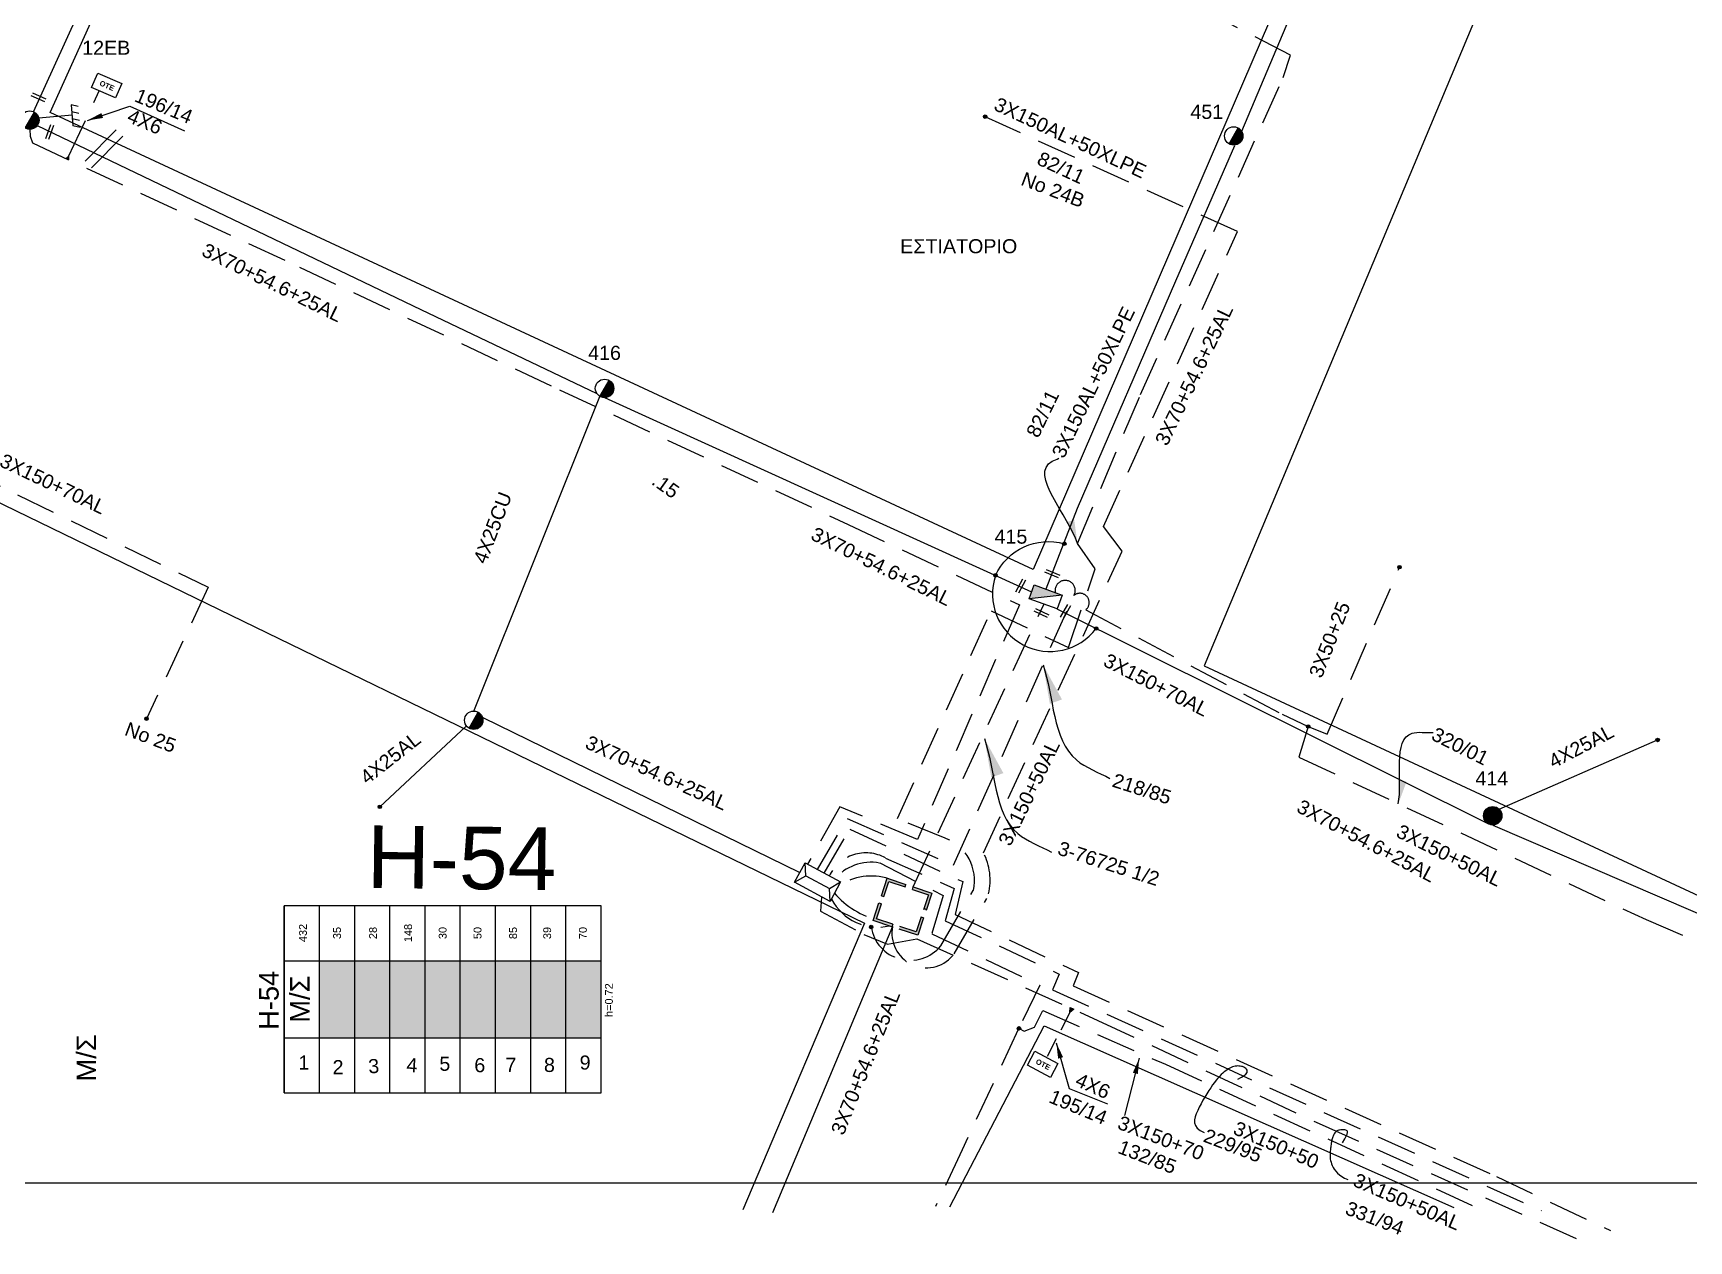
# Model space of a CAD drawing. Header units: millimetres. Extents: x 926 to 2032, y 728 to 1260.
# Drawn here: x 1156.8 to 1262.6, y 740.1 to 817.3 of the extents above; entities that cross this region are included whole.
import ezdxf
from ezdxf.enums import TextEntityAlignment as Align

# ---------------------------------------------------------------- set-up
doc = ezdxf.new("R2010")
doc.units = ezdxf.units.MM
doc.linetypes.add('DASHED', pattern=[19.05, 12.7, -6.35])
for name, color, linetype in [('Pillar OTE', 7, 'Continuous'), ('Άγνωστα', 7, 'Continuous'), ('Ασφαλειοκιβώτια Χ.Τ 9 αναχωρήσεων', 7, 'Continuous'), ('Γέφυρες Εναέριου Δικτύου', 7, 'Continuous'), ('Γείωση', 7, 'Continuous'), ('Επιγραφές - Σχήματα', 7, 'Continuous'), ('Καλώδια ΧΤ   3x150+50AL', 7, 'DASHED'), ('Καλώδια ΧΤ   3x150+50CU', 7, 'DASHED'), ('Καλώδια ΧΤ   3x150+70AL', 7, 'DASHED'), ('Καλώδια ΧΤ   3x150AL+50XLPE', 7, 'DASHED'), ('Καλώδια ΧΤ   4x25CU', 7, 'DASHED'), ('Μηχανική τομή', 7, 'Continuous'), ('Στύλος Ξύλινος', 7, 'Continuous'), ('Στύλος Ξύλινος @ 1', 7, 'Continuous'), ('Στύλος ΦΜ', 7, 'Continuous'), ('Στύλος ΦΜ @ 1', 7, 'Continuous'), ('Συνδέσεις', 7, 'Continuous'), ('Συνεστραμμένα ΧΤ   3x70+54.6+25 AL', 7, 'SYN_LINE'), ('Τομή', 7, 'Continuous'), ('Υποσταθμοί', 7, 'Continuous'), ('Υποσταθμός πόλεως', 7, 'Continuous'), ('Υπόβαθρο ΔΕΗ', 7, 'Continuous'), ('Υπόγεια Καλώδια Δικτύου ΧΤ   .15', 7, 'DASHED'), ('Υπόγεια καλώδια Δικτύου ΧΤ και Παρ. ΧΤ - 3X150+70 AL', 7, 'DASHED'), ('Υπόγεια καλώδια Παροχών ΧΤ   4x25', 7, 'DASHED'), ('Υπόγεια καλώδια Παροχών ΧΤ   4x6', 7, 'DASHED')]:
    doc.layers.add(name, color=color, linetype=linetype)
doc.styles.get("Standard").update_dxf_attribs({"font": 'arial.ttf'})
doc.linetypes.add('SYN_LINE', pattern='A,0.5,-0.0001,["/\\/\\/\\/",Standard,S=0.1,R=0,X=0,Y=-0.05],-0.25', length=0.7501)
doc.dimstyles.new('ISO-25', dxfattribs={"dimtxt": 2.5, "dimasz": 2.5, "dimexe": 1.25, "dimexo": 0.625, "dimtad": 1, "dimtxsty": 'Standard', "dimcen": 2.5, "dimadec": 0, "dimazin": 0, "dimtfac": 1, "dimtmove": 0, "dimatfit": 3, "dimfxl": 1, "dimarcsym": 0})

# ---------------------------------------------------------------- blocks, each defined once
blk = doc.blocks.new('ΥΠΑΡΧΩΝ ΤΣΙΜΕΝΤΕΝΙΟΣ ΣΤΥΛΟΣ')
at = {"layer": 'Στύλος ΦΜ'}
blk.add_hatch(color=256, dxfattribs=at).paths.add_polyline_path([(-1.29, -2.28, 0.574793), (2.62, 0, 0.268822), (1.3, 2.27)])
blk.add_line((-1.29, -2.28), (1.3, 2.27), dxfattribs=at)
blk.add_circle((0, 0), 2.62, dxfattribs=at)
at = {"layer": 'Στύλος ΦΜ', "flags": 4}
for tag, p in [('ΑΡΙΘΜΟΣ', (-4.68, 8.05)), ('ΤΥΠΟΣ', (-4.91, 3.03))]:
    blk.add_attdef(tag, p, '', height=4, dxfattribs=at)
blk = doc.blocks.new('ΥΠΑΡΧΩΝ ΞΥΛΙΝΟΣ ΣΤΥΛΟΣ')
at = {"layer": 'Στύλος Ξύλινος'}
h = blk.add_hatch(color=7, dxfattribs=at)
h.paths.add_polyline_path([(-2.62, 0, 0.270008), (-1.29, -2.28), (1.3, 2.27, 0.576266)])
h.paths.add_polyline_path([(-1.29, -2.28, 0.574793), (2.62, 0, 0.268822), (1.3, 2.27)])
at = {"layer": 'Στύλος Ξύλινος', "color": 7}
blk.add_line((-1.29, -2.28), (1.3, 2.27), dxfattribs=at)
blk.add_circle((0, 0), 2.62, dxfattribs=at)
at = {"layer": 'Στύλος Ξύλινος', "flags": 4}
for tag, p in [('ΑΡΙΘΜΟΣ', (-4.91, 8.6)), ('ΤΥΠΟΣ', (-4.85, 3.39))]:
    blk.add_attdef(tag, p, '', height=4, dxfattribs=at)
blk = doc.blocks.new('ΜΗΧΑΝΙΚΗ ΤΟΜΗ')
at = {"layer": 'Μηχανική τομή', "ltscale": 40}
for p, q in [((-1.89, 0.78), (1.89, 0.78)), ((1.89, 0), (-1.89, 0))]:
    blk.add_line(p, q, dxfattribs=at)
blk = doc.blocks.new('ΤΟΜΗ')
at = {"layer": 'Τομή', "ltscale": 40}
for p, q in [((-5.68, 0), (5.68, 0)), ((5.68, -2.33), (-5.68, -2.33))]:
    blk.add_line(p, q, dxfattribs=at)
blk = doc.blocks.new('ΓΕΙΩΣΗ')
at = {"layer": 'Γείωση', "ltscale": 40}
for p, q in [((-2.34, 11.45), (-3, 9.45)), ((-0.34, 11.45), (-1, 9.45)), ((0, 9.45), (0, 0)), ((1.66, 11.45), (1, 9.45)), ((3.66, 11.45), (3, 9.45))]:
    blk.add_line(p, q, dxfattribs=at)
blk.add_lwpolyline([(-3, 9.45), (3, 9.45)], dxfattribs=at)
blk = doc.blocks.new('_ΣΥΝΔΕΣΗ')
at = {"layer": 'Συνδέσεις', "linetype": 'SYN_LINE', "ltscale": 40}
blk.add_hatch(color=256, dxfattribs=at).paths.add_polyline_path([(0.5, -0.01, 1), (-0.5, -0.01, 1)])
at = {"layer": 'Συνδέσεις'}
blk.add_circle((0, -0.01), 0.5, dxfattribs=at)
blk = doc.blocks.new('ΑΣΦΑΛΕΙΟΚΙΒΩΤΙΟ ΥΠΟΣΤΑΘΜΟΥ 9 ΑΝΑΧΩΡΗΣΕΩΝ')
at = {"layer": 'Ασφαλειοκιβώτια Χ.Τ 9 αναχωρήσεων', "ltscale": 40}
for p, q in [((-23.8, 40.36), (24.02, 40.36)), ((-9.72, 40.36), (-9.72, -40.64)), ((9.94, 40.36), (9.94, -40.64)), ((-23.8, 31.36), (24.02, 31.36)), ((-23.8, 22.36), (24.02, 22.36)), ((-23.8, 13.36), (24.02, 13.36)), ((-23.8, 4.36), (24.02, 4.36)), ((-23.8, -4.64), (24.02, -4.64)), ((-23.8, -13.64), (24.02, -13.64)), ((-23.8, -22.64), (24.02, -22.64)), ((-23.8, -31.64), (24.02, -31.64))]:
    blk.add_line(p, q, dxfattribs=at)
at = {"layer": 'Ασφαλειοκιβώτια Χ.Τ 9 αναχωρήσεων'}
blk.add_lwpolyline([(-23.8, -40.64), (24.02, -40.64), (24.02, 40.36), (-23.8, 40.36)], close=True, dxfattribs=at)
for s, rotation, p in [('1', 270, (-17.86, 36.76)), ('2', 270, (-19.05, 28.02)), ('3', 273.4343, (-18.85, 18.79)), ('4', 266.5657, (-18.43, 9.21)), ('5', 270, (-18.18, 0.72)), ('6', 270, (-18.54, -8.22)), ('7', 270, (-18.46, -16.18)), ('8', 270, (-18.48, -26.03)), ('9', 270, (-17.86, -35.16))]:
    blk.add_text(s, height=3.6, rotation=rotation, dxfattribs=at).set_placement(p)
at = {"layer": 'Ασφαλειοκιβώτια Χ.Τ 9 αναχωρήσεων', "ltscale": 40}
for tag, height, p in [('ΟΝΟΜΑ', 5, (-0.16, 44.31)), ('ΚΕΙΜΕΝΟ 1', 2, (17.06, 35.59)), ('ΚΕΙΜΕΝΟ 2', 2, (17.06, 26.88)), ('ΚΕΙΜΕΝΟ 3', 2, (17.06, 17.69)), ('ΚΕΙΜΕΝΟ 4', 2, (17.06, 8.71)), ('ΚΕΙΜΕΝΟ 5', 2, (17.06, -0.13)), ('ΚΕΙΜΕΝΟ 6', 2, (17.06, -9.05)), ('ΚΕΙΜΕΝΟ 7', 2, (17.06, -18.13)), ('ΚΕΙΜΕΝΟ 8', 2, (17.06, -26.85)), ('ΚΕΙΜΕΝΟ 9', 2, (17.06, -35.99)), ('ΣΧ', 2, (-0.1, -42.64))]:
    blk.add_attdef(tag, text='', height=height, dxfattribs=at).set_placement(p, align=Align.MIDDLE_CENTER)
blk = doc.blocks.new('ΥΠΟΣΤΑΘΜΟΣ ΠΟΛΕΩΣ')
at = {"layer": 'Υποσταθμός πόλεως', "linetype": 'Continuous', "ltscale": 40}
blk.add_lwpolyline([(-8.57, 2.82), (8.57, 2.82), (8.57, -2.82), (-8.57, -2.82)], close=True, dxfattribs=at)
for points in [[(-5.75, 0), (-8.57, 2.82)], [(5.75, 0), (8.57, 2.82)], [(-8.57, -2.82), (-5.75, 0)], [(-5.75, 0), (5.75, 0)], [(8.57, -2.82), (5.75, 0)]]:
    blk.add_lwpolyline(points, dxfattribs=at)
at = {"layer": 'Υποσταθμός πόλεως', "linetype": 'SYN_LINE', "ltscale": 40, "flags": 1}
for tag, p in [('ΜΕΤΑΣΧΗΜΑΤΙΣΜΟΣ', (10.6, 2.39)), ('ΙΣΧΥΣ', (10.58, -0.41)), ('ΑΡΙΘΜΟΣ', (10.7, -3.13))]:
    blk.add_attdef(tag, p, '', height=1.8, dxfattribs=at)
blk = doc.blocks.new('υποσταθμος σε κλειστο χωρο')
at = {"layer": 'Υποσταθμοί', "ltscale": 40}
blk.add_hatch(color=256, dxfattribs=at).paths.add_polyline_path([(-9.52, -3.13), (9.52, -3.13), (9.52, 3.13)])
blk.add_lwpolyline([(-9.52, -3.13), (-9.52, 3.13), (9.52, 3.13), (9.52, -3.13)], close=True, dxfattribs=at)
blk.add_lwpolyline([(-9.52, -3.13), (9.52, 3.13)], dxfattribs=at)
blk = doc.blocks.new('ΥΠΑΡΧΩΝ ΥΠΟΣΤΑΘΜΟΣ ΣΕ ΚΛΕΙΣΤΟ ΧΩΡΟ')
at = {"layer": 'Υποσταθμοί'}
blk.add_blockref('υποσταθμος σε κλειστο χωρο', (0, 0), dxfattribs=at)
at = {"layer": 'Υποσταθμοί', "linetype": 'SYN_LINE', "ltscale": 40, "flags": 1}
for tag, p in [('ΜΕΤΑΣΧΗΜΑΤΙΣΜΟΣ', (10.66, 2.24)), ('ΙΣΧΥΣ', (10.64, -0.87)), ('ΑΡΙΘΜΟΣ', (10.77, -3.89))]:
    blk.add_attdef(tag, p, '', height=2, dxfattribs=at)
blk = doc.blocks.new('PILLAR ΟΤΕ')
at = {"layer": 'Pillar OTE', "ltscale": 40}
blk.add_lwpolyline([(-3.31, 2.02), (3.39, 2.02), (3.39, -1.99), (-3.31, -1.99)], close=True, dxfattribs=at)
at = {"layer": 'Pillar OTE', "insert": (-1.81, 0.71), "char_height": 1.3575, "width": 109.961, "attachment_point": 1}
blk.add_mtext('{\\fArial|b1|i0|c161|p34;OTE}', dxfattribs=at)

msp = doc.modelspace()

# ---------------------------------------------------------------- hatches: boundary and pattern name
at = {"layer": 'Ασφαλειοκιβώτια Χ.Τ 9 αναχωρήσεων'}
for color, points in [(151, [(1177.33, 757.98), (1175.08, 757.98), (1175.08, 753.07), (1177.33, 753.07)]), (173, [(1177.33, 757.98), (1177.33, 753.07), (1179.58, 753.07), (1179.58, 757.98)]), (85, [(1179.58, 757.98), (1179.58, 753.07), (1181.83, 753.07), (1181.83, 757.98)]), (2, [(1181.83, 757.98), (1181.83, 753.07), (1184.08, 753.07), (1184.08, 757.98)]), (6, [(1184.08, 757.98), (1184.08, 753.07), (1186.33, 753.07), (1186.33, 757.98)]), (27, [(1186.33, 757.98), (1186.33, 753.07), (1188.58, 753.07), (1188.58, 757.98)]), (30, [(1188.58, 757.98), (1188.58, 753.07), (1190.83, 753.07), (1190.83, 757.98)]), (133, [(1190.83, 757.98), (1190.83, 753.07), (1193.08, 753.07), (1193.08, 757.98)])]:
    msp.add_hatch(color=color, dxfattribs=at).paths.add_polyline_path(points)
at = {"layer": 'Επιγραφές - Σχήματα'}
h = msp.add_hatch(color=256, dxfattribs=at)
h.paths.add_polyline_path([(1212.51, 762.71), (1212.57, 762.87), (1211.37, 763.27), (1211, 762.15), (1211.16, 762.1), (1211.48, 763.05)])
h.paths.add_polyline_path([(1214.01, 762.2), (1213.69, 761.25), (1213.85, 761.2), (1214.23, 762.31), (1213.03, 762.72), (1212.98, 762.55)])
h.paths.add_polyline_path([(1213.33, 759.62), (1213.7, 760.73), (1213.54, 760.79), (1213.22, 759.84), (1212.18, 760.18), (1212.13, 760.02)])
h.paths.add_polyline_path([(1211.67, 760.17), (1211.72, 760.34), (1210.69, 760.68), (1211.01, 761.64), (1210.84, 761.69), (1210.47, 760.57)])
at = {"layer": 'Καλώδια ΧΤ   3x150+50CU'}
h = msp.add_hatch(color=0, dxfattribs=at)
h.dxf.hatch_style = 1
h.paths.add_polyline_path([(1159.03, 809.42), (1158.87, 809.29), (1159.03, 809.21)])
at = {"layer": 'Καλώδια ΧΤ   3x150+50CU', "linetype": 'DASHED', "ltscale": 0.2}
h = msp.add_hatch(color=0, dxfattribs=at)
h.dxf.hatch_style = 1
h.paths.add_polyline_path([(1223.06, 754.99), (1223.05, 754.69), (1223.28, 754.88)])

# ---------------------------------------------------------------- linework, layer by layer
at = {"layer": 'Pillar OTE', "ltscale": 40}
for points in [[(1158.87, 809.29), (1159.03, 809.42), (1159.03, 809.21), (1158.87, 809.29)], [(1223.29, 754.89), (1223.05, 754.69), (1223.06, 755), (1223.29, 754.89)]]:
    msp.add_lwpolyline(points, dxfattribs=at)
at = {"layer": 'Άγνωστα', "color": 85, "linetype": 'DASHED', "ltscale": 0.2}
msp.add_lwpolyline([(1238.28, 772.97), (1239.49, 772.47), (1244.12, 783.14)], dxfattribs=at)
at = {"layer": 'Άγνωστα', "color": 27, "linetype": 'DASHED', "ltscale": 0.2}
for points in [[(1207.34, 763.6), (1208.98, 766.4), (1216.21, 763.05)], [(1216.21, 763.05), (1215.71, 760.95), (1223.6, 757.23), (1223.25, 756.38), (1250.31, 744.19), (1257.61, 740.74)]]:
    msp.add_lwpolyline(points, dxfattribs=at)
at = {"layer": 'Άγνωστα', "color": 6, "linetype": 'DASHED', "ltscale": 0.2}
msp.add_lwpolyline([(1210.89, 764.25), (1214.94, 762.17), (1214.23, 759.72), (1221.12, 756.43), (1219.74, 753.59), (1216.17, 745.91), (1214.46, 742.27)], dxfattribs=at)
msp.add_arc((1210.34, 761.23), 3.06, 79.7602, 140.4766, dxfattribs=at)
at = {"layer": 'Άγνωστα', "color": 30, "linetype": 'DASHED', "ltscale": 0.2}
msp.add_arc((1210.35, 759.65), 3.76, 72.5123, 123.5511, dxfattribs=at)
at = {"layer": 'Άγνωστα', "color": 2, "linetype": 'DASHED', "ltscale": 0.2}
msp.add_arc((1212.15, 765.9), 5.49, 220.6123, 256.3386, dxfattribs=at)
at = {"layer": 'Άγνωστα', "linetype": 'DASHED', "ltscale": 0.2}
msp.add_arc((1210.77, 763.48), 3.34, 207.7764, 282.8533, dxfattribs=at)
at = {"layer": 'Γέφυρες Εναέριου Δικτύου'}
for points in [[(1218.29, 782.63, -0.367274), (1222.69, 784.66, -1.601303)], [(1218.29, 782.63, 0.852284), (1224.73, 779.24, -0.710928)]]:
    msp.add_lwpolyline(points, format="xyb", dxfattribs=at)
at = {"layer": 'Επιγραφές - Σχήματα'}
for p, q in [((1211, 762.15), (1211.16, 762.1)), ((1212.51, 762.71), (1212.57, 762.87)), ((1212.98, 762.55), (1213.03, 762.72)), ((1210.84, 761.69), (1211.01, 761.64)), ((1213.7, 761.36), (1213.87, 761.3)), ((1211.72, 760.34), (1211.67, 760.17)), ((1213.54, 760.79), (1213.7, 760.73))]:
    msp.add_line(p, q, dxfattribs=at)
msp.add_lwpolyline([(942.21, 1250.61), (1940.69, 1250.61), (1940.69, 743.76), (942.21, 743.76)], close=True, dxfattribs=at)
for points in [[(1211, 762.15), (1211.37, 763.27), (1212.57, 762.87)], [(1211.16, 762.1), (1211.48, 763.05), (1212.51, 762.71)], [(1212.98, 762.55), (1214.01, 762.2), (1213.69, 761.25)], [(1213.03, 762.72), (1214.23, 762.31), (1213.85, 761.2)], [(1211.67, 760.17), (1210.47, 760.57), (1210.84, 761.69)], [(1211.72, 760.34), (1210.69, 760.68), (1211.01, 761.64)], [(1213.7, 760.73), (1213.33, 759.62), (1212.13, 760.02)], [(1213.54, 760.79), (1213.22, 759.84), (1212.18, 760.18)], [(1233.78, 750.41), (1234.02, 750.54), (1234.19, 750.65), (1234.3, 750.75), (1234.37, 750.84), (1234.39, 750.92), (1234.38, 750.99), (1234.34, 751.05), (1234.29, 751.11), (1234.23, 751.15), (1234.16, 751.19), (1234.09, 751.22), (1234.02, 751.24), (1233.94, 751.26), (1233.85, 751.26), (1233.77, 751.27), (1233.69, 751.26), (1233.61, 751.25), (1233.52, 751.23), (1233.44, 751.2), (1233.36, 751.17), (1233.27, 751.13), (1233.19, 751.08), (1233.1, 751.02), (1233.01, 750.96), (1232.91, 750.88), (1232.82, 750.8), (1232.72, 750.71), (1232.62, 750.6), (1232.51, 750.48), (1232.4, 750.35), (1232.29, 750.21), (1232.17, 750.05), (1232.05, 749.87), (1231.92, 749.69), (1231.8, 749.49), (1231.67, 749.28), (1231.55, 749.07), (1231.43, 748.85), (1231.32, 748.64), (1231.22, 748.42), (1231.13, 748.21), (1231.06, 748.01), (1231.02, 747.82), (1231.02, 747.63), (1231.07, 747.45), (1231.19, 747.29), (1231.37, 747.14), (1231.64, 747.01)], [(1240.48, 746.36), (1240.62, 746.6), (1240.71, 746.78), (1240.77, 746.91), (1240.8, 747.01), (1240.8, 747.08), (1240.78, 747.12), (1240.74, 747.14), (1240.69, 747.16), (1240.63, 747.17), (1240.56, 747.17), (1240.5, 747.17), (1240.43, 747.17), (1240.36, 747.17), (1240.29, 747.16), (1240.23, 747.15), (1240.17, 747.13), (1240.12, 747.11), (1240.08, 747.08), (1240.04, 747.05), (1240.01, 747.02), (1239.98, 746.98), (1239.95, 746.93), (1239.92, 746.89), (1239.9, 746.84), (1239.88, 746.78), (1239.86, 746.73), (1239.84, 746.67), (1239.82, 746.6), (1239.8, 746.54), (1239.78, 746.47), (1239.77, 746.39), (1239.75, 746.32), (1239.74, 746.24), (1239.73, 746.16), (1239.72, 746.08), (1239.71, 746), (1239.7, 745.91), (1239.69, 745.82), (1239.69, 745.74), (1239.68, 745.65), (1239.68, 745.57), (1239.68, 745.48), (1239.68, 745.39), (1239.69, 745.3), (1239.71, 745.21), (1239.74, 745.11), (1239.77, 745), (1239.82, 744.9), (1239.88, 744.78), (1239.95, 744.66), (1240.04, 744.54), (1240.15, 744.42), (1240.28, 744.31), (1240.43, 744.2), (1240.61, 744.09), (1240.81, 744)]]:
    msp.add_lwpolyline(points, dxfattribs=at)
at = {"layer": 'Καλώδια ΧΤ   3x150+50AL', "color": 85, "ltscale": 0.2}
msp.add_lwpolyline([(1206.92, 763.82), (1208.8, 767.09), (1215.61, 764.1), (1223.3, 781.34, 1.471378), (1222.12, 781.53, 0.895822)], format="xyb", dxfattribs=at)
at = {"layer": 'Καλώδια ΧΤ   3x150+50AL', "color": 30, "ltscale": 0.2}
msp.add_lwpolyline([(1213.03, 762.72), (1221.4, 780.81)], dxfattribs=at)
at = {"layer": 'Καλώδια ΧΤ   3x150+50AL', "color": 85, "ltscale": 0.2}
msp.add_lwpolyline([(1238.28, 772.96), (1237.69, 771.01), (1259.88, 760.62), (1276.58, 753.5), (1278.05, 754.01)], dxfattribs=at)
at = {"layer": 'Καλώδια ΧΤ   3x150+50AL', "color": 173, "ltscale": 0.2}
msp.add_lwpolyline([(1211.26, 764.56), (1215.65, 762.62), (1215.07, 760.55), (1222.36, 757.14), (1221.93, 756.14), (1253.2, 742.01)], dxfattribs=at)
at = {"layer": 'Καλώδια ΧΤ   3x150+50AL', "color": 133, "ltscale": 0.2}
msp.add_lwpolyline([(1207.18, 762.05), (1207.1, 761.16), (1209.88, 759.68), (1211.39, 759.06), (1213.26, 759.4), (1224.84, 754.18), (1239.18, 747.49), (1255.75, 740.08)], dxfattribs=at)
at = {"layer": 'Καλώδια ΧΤ   3x150+50AL', "color": 173, "ltscale": 0.2}
msp.add_arc((1210.01, 762.3), 2.59, 61.0923, 154.6342, dxfattribs=at)
at = {"layer": 'Καλώδια ΧΤ   3x150+70AL', "color": 85, "ltscale": 0.2}
msp.add_lwpolyline([(1145.17, 792.89, -0.415872), (1148.92, 791.1), (1167.97, 781.87), (1164.02, 773.46)], format="xyb", dxfattribs=at)
at = {"layer": 'Καλώδια ΧΤ   3x150AL+50XLPE', "color": 7, "ltscale": 0.2}
msp.add_line((1214.79, 758.94), (1216.87, 762.49), dxfattribs=at)
at = {"layer": 'Καλώδια ΧΤ   3x150AL+50XLPE', "color": 2, "ltscale": 0.2}
msp.add_line((1215.65, 758.43), (1217.74, 761.98), dxfattribs=at)
at = {"layer": 'Καλώδια ΧΤ   3x150AL+50XLPE', "color": 7, "ltscale": 0.2}
msp.add_lwpolyline([(1215.07, 765.83), (1212.02, 767.08), (1218.01, 780.36), (1222.95, 778.03), (1224.67, 783.05), (1223.53, 784.68), (1227.56, 794.2), (1236.68, 814.46), (1237.14, 815.89), (1228.33, 820.47)], dxfattribs=at)
at = {"layer": 'Καλώδια ΧΤ   3x150AL+50XLPE', "color": 2, "ltscale": 0.2}
msp.add_lwpolyline([(1217.52, 764.9), (1226.39, 784.19), (1225.19, 785.76), (1233.76, 804.62), (1217.64, 811.95)], dxfattribs=at)
at = {"layer": 'Καλώδια ΧΤ   3x150AL+50XLPE', "color": 7, "ltscale": 0.2}
for centre, radius, start, end in [((1214.06, 763.13), 2.89, 347.2456, 69.5057), ((1212.84, 760.55), 2.53, 189.0139, 320.4869)]:
    msp.add_arc(centre, radius, start, end, dxfattribs=at)
at = {"layer": 'Καλώδια ΧΤ   3x150AL+50XLPE', "color": 2, "ltscale": 0.2}
for centre, radius, start, end in [((1214.06, 763.13), 3.89, 347.2456, 27.1048), ((1213.88, 759.75), 2.21, 168.7883, 319.175)]:
    msp.add_arc(centre, radius, start, end, dxfattribs=at)
at = {"layer": 'Καλώδια ΧΤ   4x25CU', "color": 30, "linetype": 'SYN_LINE', "ltscale": 20}
msp.add_lwpolyline([(1184.94, 773.95), (1193.01, 794.08)], dxfattribs=at)
at = {"layer": 'Συνεστραμμένα ΧΤ   3x70+54.6+25 AL', "color": 30, "ltscale": 20}
for points in [[(1234.03, 811.03), (1246.65, 840.93), (1249.82, 848.06)], [(1157.04, 811.4), (1181.56, 799.63), (1192.81, 794.26)], [(1221.53, 781.77), (1223.53, 786.92), (1229.81, 801.47), (1233.59, 810.11)], [(1193.3, 794), (1220.59, 781.59)], [(1222.22, 780.5), (1249.81, 766.74)], [(1250.08, 766.67), (1277.79, 754.75)]]:
    msp.add_lwpolyline(points, dxfattribs=at)
at = {"layer": 'Συνεστραμμένα ΧΤ   3x70+54.6+25 AL', "color": 151, "ltscale": 20}
msp.add_lwpolyline([(1156.79, 812.28), (1165.16, 830.63), (1171.95, 846.44)], dxfattribs=at)
at = {"layer": 'Συνεστραμμένα ΧΤ   3x70+54.6+25 AL', "color": 7, "ltscale": 20}
msp.add_lwpolyline([(1185.51, 773.54), (1205.79, 763.63)], dxfattribs=at)
at = {"layer": 'Συνεστραμμένα ΧΤ   3x70+54.6+25 AL', "color": 2, "ltscale": 20}
msp.add_lwpolyline([(1211.71, 760.18), (1204.04, 741.87)], dxfattribs=at)
at = {"layer": 'Υπόβαθρο ΔΕΗ'}
msp.add_lwpolyline([(1175.21, 850.66), (1186.99, 877.01), (1243.18, 850.66), (1248.65, 847.9), (1220.7, 783), (1157.87, 812.23)], close=True, dxfattribs=at)
for points in [[(1259.24, 842.82), (1231.63, 776.84), (1277.24, 755.64), (1305.44, 821.18), (1259.24, 842.82)], [(1162.96, 812.63), (1166.44, 811.05)], [(1126.97, 742.28), (1147.99, 790.48), (1209.92, 760.4), (1202.15, 742.06)], [(1215.37, 742.26), (1221.4, 753.84), (1247.6, 742.21)], [(1223.01, 749.82), (1225.45, 748.84)]]:
    msp.add_lwpolyline(points, dxfattribs=at)
at = {"layer": 'Υπόγεια Καλώδια Δικτύου ΧΤ   .15', "color": 151, "linetype": 'DASHED', "ltscale": 0.2}
msp.add_lwpolyline([(1156.56, 811.15), (1156.58, 810.72), (1156.73, 810.28), (1173.81, 802.34), (1190.42, 794.5), (1208.88, 785.89), (1219.82, 780.74), (1213.3, 765.74), (1208.35, 767.84), (1206.28, 764.17)], dxfattribs=at)
at = {"layer": 'Υπόγεια καλώδια Δικτύου ΧΤ και Παρ. ΧΤ - 3X150+70 AL', "color": 85, "ltscale": 0.2}
msp.add_lwpolyline([(1223.3, 781.34, -1.0233), (1224.06, 780.43), (1236.61, 773.76), (1238.28, 772.96)], format="xyb", dxfattribs=at)
at = {"layer": 'Υπόγεια καλώδια Δικτύου ΧΤ και Παρ. ΧΤ - 3X150+70 AL', "color": 6, "ltscale": 0.2}
msp.add_lwpolyline([(1219.8, 753.67), (1220.13, 753.48), (1220.78, 753.75), (1221.32, 754.81), (1229.15, 751.37), (1249.18, 742.16)], dxfattribs=at)
at = {"layer": 'Υπόγεια καλώδια Παροχών ΧΤ   4x25', "color": 30, "linetype": 'SYN_LINE', "ltscale": 15}
msp.add_lwpolyline([(1184.47, 773.02), (1178.92, 767.82)], dxfattribs=at)
at = {"layer": 'Υπόγεια καλώδια Παροχών ΧΤ   4x25', "color": 30, "linetype": 'SYN_LINE', "ltscale": 20}
msp.add_lwpolyline([(1250.48, 767.69), (1260.62, 772.11)], dxfattribs=at)
at = {"layer": 'Υπόγεια καλώδια Παροχών ΧΤ   4x6', "color": 151, "linetype": 'DASHED', "ltscale": 0.2}
msp.add_lwpolyline([(1159.03, 809.42), (1161, 813.61)], dxfattribs=at)
at = {"layer": 'Υπόγεια καλώδια Παροχών ΧΤ   4x6', "color": 133, "linetype": 'DASHED', "ltscale": 0.1}
msp.add_lwpolyline([(1223.05, 754.69), (1221.56, 751.81)], dxfattribs=at)

# ---------------------------------------------------------------- block references
at = {"layer": 'Pillar OTE'}
for p, xscale, yscale, zscale, rotation in [((1161.46, 813.95), 0.25, 0.25, 0.25, 336.5815416186794), ((1221.3, 751.37), 0.2499999999999999, 0.2499999999999999, 0.2499999999999999, 332.1481329684344)]:
    msp.add_blockref('PILLAR ΟΤΕ', p, dxfattribs=dict(at, xscale=xscale, yscale=yscale, zscale=zscale, rotation=rotation))
at = {"layer": 'Ασφαλειοκιβώτια Χ.Τ 9 αναχωρήσεων', "xscale": 0.25, "yscale": 0.25, "zscale": 0.25, "rotation": 90}
msp.add_blockref('ΑΣΦΑΛΕΙΟΚΙΒΩΤΙΟ ΥΠΟΣΤΑΘΜΟΥ 9 ΑΝΑΧΩΡΗΣΕΩΝ', (1182.92, 755.5), dxfattribs=at).add_auto_attribs({'ΟΝΟΜΑ': 'H-54', 'ΣΧ': 'h=0.72', 'ΚΕΙΜΕΝΟ 2': '35', 'ΚΕΙΜΕΝΟ 1': '432', 'ΚΕΙΜΕΝΟ 3': '28', 'ΚΕΙΜΕΝΟ 4': '148', 'ΚΕΙΜΕΝΟ 5': '30', 'ΚΕΙΜΕΝΟ 6': '50', 'ΚΕΙΜΕΝΟ 7': '85', 'ΚΕΙΜΕΝΟ 8': '39', 'ΚΕΙΜΕΝΟ 9': '70'})
at = {"layer": 'Γείωση', "xscale": 0.2249999999998474, "yscale": 0.2249999999998474, "zscale": 0.2249999999998474, "rotation": 275.0519945965172}
msp.add_blockref('ΓΕΙΩΣΗ', (1157.14, 811.87), dxfattribs=at)
at = {"layer": 'Μηχανική τομή'}
for p, xscale, yscale, zscale, rotation in [((1157.08, 813.11), 0.2500000000000259, 0.2500000000000259, 0.2500000000000259, 335.7658886918294), ((1157.92, 810.95), 0.2500000000000124, 0.2500000000000124, 0.2500000000000124, 70.31733346007466), ((1219.99, 781.91), 0.2500000000000198, 0.2500000000000198, 0.2500000000000198, 62.36090206997273), ((1221.89, 782.65), 0.250000000000019, 0.250000000000019, 0.250000000000019, 337.0262872039802), ((1221.19, 780.14), 0.2499999999999884, 0.2499999999999884, 0.2499999999999884, 334.9023188027519), ((1222.85, 780.27), 0.2499999999999839, 0.2499999999999839, 0.2499999999999839, 59.65160773855549)]:
    msp.add_blockref('ΜΗΧΑΝΙΚΗ ΤΟΜΗ', p, dxfattribs=dict(at, xscale=xscale, yscale=yscale, zscale=zscale, rotation=rotation))
at = {"layer": 'Στύλος Ξύλινος @ 1', "ltscale": 40}
ref = msp.add_blockref('ΥΠΑΡΧΩΝ ΞΥΛΙΝΟΣ ΣΤΥΛΟΣ', (1250.08, 767.26), dxfattribs=dict(at, xscale=0.2249999999999091, yscale=0.2249999999999091, zscale=0.2249999999999091))
ref.add_attrib('ΑΡΙΘΜΟΣ', '414', (1248.97, 769.2), dxfattribs={"layer": 'Στύλος Ξύλινος', "height": 0.9, "flags": 4})
at = {"layer": 'Στύλος ΦΜ @ 1', "ltscale": 40}
ref = msp.add_blockref('ΥΠΑΡΧΩΝ ΤΣΙΜΕΝΤΕΝΙΟΣ ΣΤΥΛΟΣ', (1156.56, 811.74), dxfattribs=dict(at, xscale=0.2249999999999091, yscale=0.2249999999999091, zscale=0.2249999999999091))
ref.add_attrib('ΤΥΠΟΣ', '12EB', (1159.91, 815.92), dxfattribs={"layer": 'Στύλος ΦΜ', "height": 0.9, "flags": 4})
ref = msp.add_blockref('ΥΠΑΡΧΩΝ ΤΣΙΜΕΝΤΕΝΙΟΣ ΣΤΥΛΟΣ', (1233.52, 810.73), dxfattribs=dict(at, xscale=0.2249999999999091, yscale=0.2249999999999091, zscale=0.2249999999999091))
ref.add_attrib('ΑΡΙΘΜΟΣ', '451', (1230.75, 811.82), dxfattribs={"layer": 'Στύλος ΦΜ', "height": 0.9, "flags": 4})
ref = msp.add_blockref('ΥΠΑΡΧΩΝ ΤΣΙΜΕΝΤΕΝΙΟΣ ΣΤΥΛΟΣ', (1193.3, 794.59), dxfattribs=dict(at, xscale=0.2249999999999091, yscale=0.2249999999999091, zscale=0.2249999999999091))
ref.add_attrib('ΑΡΙΘΜΟΣ', '416', (1192.25, 796.41), dxfattribs={"layer": 'Στύλος ΦΜ', "height": 0.9, "flags": 4})
at = {"layer": 'Στύλος ΦΜ @ 1', "ltscale": 40, "xscale": 0.2249999999999091, "yscale": 0.2249999999999091, "zscale": 0.2249999999999091}
msp.add_blockref('ΥΠΑΡΧΩΝ ΤΣΙΜΕΝΤΕΝΙΟΣ ΣΤΥΛΟΣ', (1184.94, 773.37), dxfattribs=at)
at = {"layer": 'Συνδέσεις', "xscale": 0.2249999999999091, "yscale": 0.2249999999999091, "zscale": 0.2249999999999091}
for p in [(1217.63, 811.97), (1222.69, 784.66), (1244.12, 783.16), (1218.29, 782.64), (1224.73, 779.24), (1164.02, 773.47), (1238.28, 772.97), (1260.62, 772.11), (1178.94, 767.84), (1210.34, 760.15), (1219.8, 753.67)]:
    msp.add_blockref('_ΣΥΝΔΕΣΗ', p, dxfattribs=at)
at = {"layer": 'Τομή', "xscale": 0.2500000000000535, "yscale": 0.2500000000000535, "zscale": 0.2500000000000535, "rotation": 45.3166449156579}
msp.add_blockref('ΤΟΜΗ', (1161.09, 810.12), dxfattribs=at)
at = {"layer": 'Υποσταθμοί', "xscale": 0.09999999999997641, "yscale": 0.1499999999999773, "zscale": 0.1124999999999545, "rotation": 160.0902193229876}
msp.add_blockref('ΥΠΑΡΧΩΝ ΥΠΟΣΤΑΘΜΟΣ ΣΕ ΚΛΕΙΣΤΟ ΧΩΡΟ', (1221.49, 781.26), dxfattribs=at)
at = {"layer": 'Υποσταθμός πόλεως', "xscale": 0.1500000000000095, "yscale": 0.25, "zscale": 0.25, "rotation": 331.5731194944188}
msp.add_blockref('ΥΠΟΣΤΑΘΜΟΣ ΠΟΛΕΩΣ', (1206.92, 763.02), dxfattribs=at)

# ---------------------------------------------------------------- texts
at = {"layer": 'Επιγραφές - Σχήματα', "color": 7, "char_height": 0.9}
for s, insert, width, attachment_point, rotation in [('No 24B', (1220.17, 808.46), 84.1859, 1, 339.0721), ('82/11', (1221.31, 792.97), 13.9242, 5, 64.1954), ('3X50+25', (1238.3, 776.33), 84.1859, 1, 68.4804), ('No 25', (1162.87, 773.29), 84.1859, 1, 339.4308), ('320/01', (1246.48, 772.97), 84.1859, 1, 333.574), ('218/85', (1225.96, 770), 84.1859, 1, 342.2713), ('3-76725 1/2', (1222.47, 765.66), 84.1859, 1, 342.2713), ('195/14', (1221.98, 749.79), 84.1859, 1, 337.4556), ('132/85', (1226.37, 746.56), 84.1859, 1, 338.9505), ('229/95', (1231.83, 747.29), 84.1859, 1, 338.9505), ('331/94', (1240.9, 742.65), 84.1859, 1, 338.9505)]:
    msp.add_mtext(s, dxfattribs=dict(at, insert=insert, width=width, attachment_point=attachment_point, rotation=rotation))
at = {"layer": 'Επιγραφές - Σχήματα', "color": 1, "insert": (1212.2, 804.13), "char_height": 0.9, "width": 12.3671, "attachment_point": 1}
msp.add_mtext('ΕΣΤΙΑΤΟΡΙΟ', dxfattribs=at)
at = {"layer": 'Επιγραφές - Σχήματα', "insert": (1218.23, 785.56), "char_height": 0.9, "width": 7.8498, "attachment_point": 1}
msp.add_mtext('415', dxfattribs=at)
at = {"layer": 'Επιγραφές - Σχήματα', "attachment_point": 1}
for s, insert, char_height, width, rotation in [('Η-54', (1178.13, 766.65), 4, 22.6323, 359.3184), ('Μ/Σ', (1173.2, 754.03), 1.25, 2.127, 90), ('Μ/Σ', (1159.55, 750.27), 1.25, 3.7756, 90)]:
    msp.add_mtext(s, dxfattribs=dict(at, insert=insert, char_height=char_height, width=width, rotation=rotation))
at = {"layer": 'Καλώδια ΧΤ   3x150+50AL', "color": 7, "char_height": 0.9, "width": 84.1859, "attachment_point": 1}
for s, insert, rotation in [('3X150+50AL', (1218.43, 765.65), 63.9891), ('3X150+50AL', (1244.23, 766.76), 333.574), ('3X150+50', (1233.77, 747.77), 336.647), ('3X150+50AL', (1241.43, 744.45), 336.647)]:
    msp.add_mtext(s, dxfattribs=dict(at, insert=insert, rotation=rotation))
at = {"layer": 'Καλώδια ΧΤ   3x150+70AL', "color": 7, "insert": (1154.94, 790.46), "char_height": 0.9, "width": 84.1859, "attachment_point": 1, "rotation": 334.5238}
msp.add_mtext('3X150+70AL', dxfattribs=at)
at = {"layer": 'Καλώδια ΧΤ   3x150AL+50XLPE', "color": 7, "char_height": 0.9, "width": 13.9242, "attachment_point": 5}
for s, insert, rotation in [('3X150AL+50XLPE', (1223.07, 810.61), 335.0262), ('82/11', (1222.48, 808.69), 335.0262), ('3X150AL+50XLPE', (1224.55, 794.98), 64.1954)]:
    msp.add_mtext(s, dxfattribs=dict(at, insert=insert, rotation=rotation))
at = {"layer": 'Καλώδια ΧΤ   4x25CU', "color": 7, "insert": (1184.88, 783.62), "char_height": 0.9, "width": 84.1859, "attachment_point": 1, "rotation": 69.2482}
msp.add_mtext('4X25CU', dxfattribs=at)
at = {"layer": 'Συνεστραμμένα ΧΤ   3x70+54.6+25 AL', "color": 7, "char_height": 0.9, "width": 84.1859, "attachment_point": 1}
for insert, rotation in [((1167.87, 803.92), 333.8028), ((1228.45, 791.24), 64.2271), ((1206.81, 785.77), 333.8028), ((1192.36, 772.44), 335.6184), ((1237.89, 768.35), 332.0736), ((1207.74, 747.11), 68.1094)]:
    msp.add_mtext('3X70+54.6+25AL', dxfattribs=dict(at, insert=insert, rotation=rotation))
at = {"layer": 'Υπόγεια Καλώδια Δικτύου ΧΤ   .15', "color": 7, "insert": (1196.76, 789.24), "char_height": 0.9, "width": 84.1859, "attachment_point": 1, "rotation": 324.4957}
msp.add_mtext('.15', dxfattribs=at)
at = {"layer": 'Υπόγεια καλώδια Δικτύου ΧΤ και Παρ. ΧΤ - 3X150+70 AL', "color": 7, "char_height": 0.9, "width": 84.1859, "attachment_point": 1}
for s, insert, rotation in [('3X150+70AL', (1225.52, 777.69), 333.0166), ('3X150+70', (1226.34, 748.12), 338.9505)]:
    msp.add_mtext(s, dxfattribs=dict(at, insert=insert, rotation=rotation))
at = {"layer": 'Υπόγεια καλώδια Παροχών ΧΤ   4x25', "color": 7, "char_height": 0.9, "width": 84.1859, "attachment_point": 1}
for s, insert, rotation in [('196/14', (1163.53, 813.8), 337.2367), ('4X6', (1163.06, 812.49), 337.2367), ('4X25AL', (1253.54, 771.06), 27.86), ('4X25AL', (1177.57, 769.93), 38.2229), ('4X6', (1223.68, 750.86), 335.9814)]:
    msp.add_mtext(s, dxfattribs=dict(at, insert=insert, rotation=rotation))

# ---------------------------------------------------------------- leaders
at = {"layer": 'Επιγραφές - Σχήματα', "ltscale": 40}
for points in [[(1160.24, 811.72), (1162.96, 812.63)], [(1222.18, 752.74), (1223.01, 749.82)], [(1227.48, 751.76), (1226.54, 748.09)]]:
    msp.add_leader(points, dimstyle='ISO-25', override={"dimasz": 1, "dimtad": 0}, dxfattribs=at)
at = {"layer": 'Επιγραφές - Σχήματα', "path_type": 1}
for points, override in [([(1223.53, 784.68), (1221.91, 789.93), (1222.34, 790.12)], {"dimasz": 1.5, "dimgap": 0.625, "dimtad": 0}), ([(1221.33, 776.92), (1223.46, 770.83), (1225.61, 769.64)], {"dimgap": 0.625, "dimtad": 0}), ([(1217.58, 772.21), (1219.72, 766.12), (1221.87, 764.93)], {"dimgap": 0.625, "dimtad": 0}), ([(1244.04, 768.02), (1244.92, 772.54), (1246.27, 772.58)], {"dimasz": 1.5, "dimgap": 0.625, "dimtad": 0})]:
    msp.add_leader(points, dimstyle='ISO-25', override=override, dxfattribs=at)

doc.saveas('drawing.dxf')
